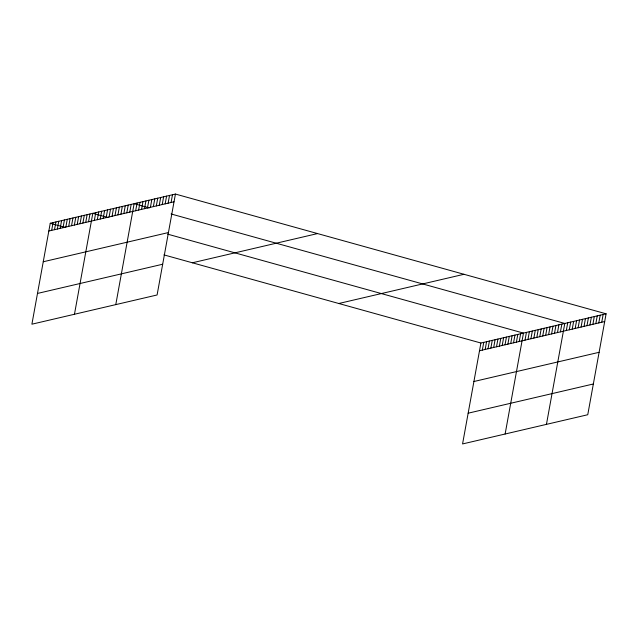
<?xml version="1.0" encoding="UTF-8"?>
<svg xmlns="http://www.w3.org/2000/svg" width="638" height="638" viewBox="0 0 638 638"><rect width="100%" height="100%" fill="white"/><g stroke="black" fill="none" stroke-linecap="round" stroke-linejoin="round"><path stroke-width="0.96" d="M175.434 194.056L50.242 223.268L31.9 324.192L157.092 294.979L175.434 194.056L606.1 313.808L587.757 414.732L462.566 443.944L480.908 343.021L606.1 313.808M51.67 230.35L53.082 222.606M54.509 229.688L55.913 221.944M57.348 229.026L58.752 221.282M60.187 228.364L61.591 220.62M63.018 227.702L64.43 219.958M65.858 227.04L67.269 219.297M68.697 226.378L70.108 218.635M71.536 225.716L72.939 217.973M74.375 225.054L75.778 217.311M77.214 224.393L78.618 216.649M80.045 223.731L81.457 215.987M82.884 223.069L84.296 215.325M85.723 222.407L87.135 214.663M88.562 221.745L89.966 214.001M74.463 314.263L92.805 213.339L107.966 217.55M94.352 220.397L95.756 212.645M97.303 219.703L98.707 211.96M100.254 219.017L101.657 211.274M103.204 218.332L104.608 210.58M106.155 217.638L107.559 209.894M109.106 216.952L110.51 209.208M112.057 216.266L113.46 208.514M115.007 215.572L116.411 207.829M117.958 214.886L119.362 207.143M120.909 214.201L122.313 206.449M123.86 213.507L125.271 205.763M126.81 212.821L128.222 205.069M129.761 212.135L131.173 204.383M115.781 304.621L134.124 203.697L149.276 207.908M135.663 210.755L137.074 203.004M138.613 210.061L140.025 202.318M141.564 209.376L142.976 201.632M144.515 208.69L145.927 200.938M147.466 207.996L148.877 200.252M150.416 207.31L151.828 199.566M153.367 206.624L154.779 198.873M156.318 205.93L157.73 198.187M159.269 205.245L160.68 197.501M162.219 204.559L163.631 196.807M165.17 203.865L166.582 196.121M168.121 203.179L169.533 195.435M171.072 202.493L172.483 194.742M482.336 350.103L483.748 342.359M485.175 349.441L486.579 341.697M488.014 348.779L489.418 341.035M490.853 348.117L492.257 340.373M493.684 347.455L495.096 339.711M496.524 346.793L497.935 339.049M499.363 346.131L500.774 338.387M502.202 345.469L503.605 337.725M505.041 344.807L506.444 337.063M507.88 344.145L509.284 336.401M510.711 343.483L512.123 335.74M513.55 342.821L514.962 335.078M516.389 342.159L517.801 334.416M519.228 341.497L520.632 333.754M505.129 434.015L523.471 333.092L167.658 234.146M525.018 340.15L526.422 332.398M527.969 339.456L529.373 331.712M530.92 338.77L532.323 331.026M533.87 338.084L535.274 330.332M536.821 337.39L538.225 329.647M539.772 336.704L541.176 328.961M542.723 336.019L544.126 328.267M545.673 335.325L547.077 327.581M548.624 334.639L550.028 326.895M551.575 333.953L552.979 326.201M554.526 333.259L555.929 325.516M557.476 332.573L558.888 324.822M560.427 331.88L561.839 324.136M546.447 424.374L564.789 323.45L171.072 213.969M566.329 330.508L567.74 322.756M569.279 329.814L570.691 322.07M572.23 329.128L573.642 321.385M575.181 328.442L576.592 320.691M578.132 327.749L579.543 320.005M581.082 327.063L582.494 319.319M584.033 326.377L585.445 318.625M586.984 325.683L588.395 317.939M589.935 324.997L591.346 317.253M592.885 324.311L594.297 316.56M595.836 323.618L597.248 315.874M598.787 322.932L600.198 315.188M601.738 322.246L603.149 314.494M48.831 231.012L174.022 201.799M43.248 261.763L168.44 232.551M37.49 293.44L162.682 264.228M192.357 262.784L317.557 233.572M338.786 303.505L463.978 274.292M479.497 350.764L604.688 321.552M473.914 381.516L599.106 352.304M468.156 413.193L593.348 383.98M50.242 223.268L65.403 227.487M163.934 254.881L480.908 343.021"/></g></svg>
